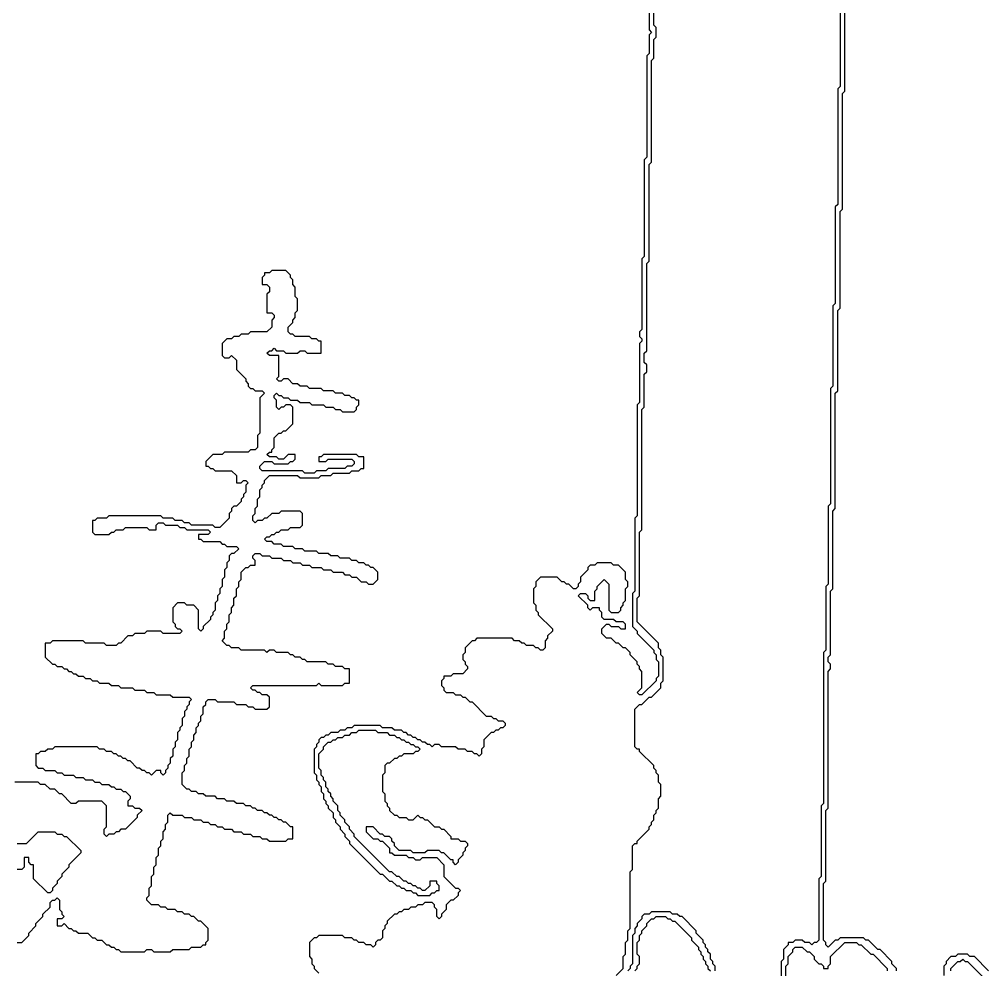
# Model space of a CAD drawing. Header units: metres. Extents: x 0 to 100, y 0 to 129.
# Drawn here: x 85.08 to 95.35, y 26.69 to 36.76 of the extents above; entities that cross this region are included whole.
import ezdxf

# ---------------------------------------------------------------- set-up
doc = ezdxf.new("R2010")
doc.units = ezdxf.units.M

msp = doc.modelspace()

# ---------------------------------------------------------------- linework, layer by layer
for points in [[(93.775, 37.125), (93.775, 36.05), (93.75, 36.025), (93.75, 34.8), (93.725, 34.775), (93.725, 33.75), (93.7, 33.725), (93.7, 32.875), (93.675, 32.85), (93.675, 31.625), (93.65, 31.6), (93.65, 30.775), (93.625, 30.75), (93.625, 30.075), (93.6, 30.05), (93.6, 28.45), (93.575, 28.425), (93.575, 27.675), (93.55, 27.65), (93.55, 27), (93.525, 26.975), (93.5, 26.975), (93.475, 26.95), (93.45, 26.975), (93.4, 26.975), (93.375, 27), (93.3, 27), (93.275, 26.975), (93.225, 26.975), (93.225, 26.95), (93.175, 26.9), (93.175, 26.8), (93.15, 26.775), (93.15, 26.3)], [(94.375, 26.675), (94.375, 26.7), (94.325, 26.75), (94.325, 26.775), (94.2, 26.9), (94.175, 26.9), (94.075, 27), (94.05, 27), (94.025, 27.025), (93.775, 27.025), (93.75, 27), (93.725, 27), (93.65, 26.925), (93.625, 26.95), (93.625, 26.975), (93.6, 27), (93.6, 27.6), (93.625, 27.625), (93.625, 28.375), (93.65, 28.4), (93.65, 29.85), (93.675, 29.875), (93.675, 29.925), (93.65, 29.95), (93.65, 30), (93.675, 30.025), (93.675, 30.7), (93.7, 30.725), (93.7, 31.55), (93.725, 31.575), (93.725, 32.8), (93.75, 32.825), (93.75, 33.675), (93.775, 33.7), (93.775, 34.725), (93.8, 34.75), (93.8, 35.975), (93.825, 36), (93.825, 37.075)], [(91.75, 36.925), (91.75, 36.65), (91.775, 36.625), (91.75, 36.6), (91.75, 36.4), (91.725, 36.375), (91.725, 35.3), (91.7, 35.275), (91.7, 34.25), (91.675, 34.225), (91.675, 33.475), (91.65, 33.45), (91.65, 33.4), (91.675, 33.375), (91.675, 33.35), (91.65, 33.325), (91.65, 32.7), (91.625, 32.675), (91.625, 31.5), (91.6, 31.475), (91.6, 30.7), (91.575, 30.675), (91.575, 30.325), (91.625, 30.275), (91.625, 30.25), (91.8, 30.075), (91.8, 30.05), (91.825, 30.025), (91.825, 29.975), (91.85, 29.95), (91.85, 29.8), (91.825, 29.775), (91.825, 29.75), (91.675, 29.6), (91.65, 29.6), (91.625, 29.625), (91.675, 29.675), (91.675, 29.85), (91.65, 29.875), (91.65, 29.9), (91.625, 29.925), (91.625, 29.95), (91.55, 30.025), (91.55, 30.05), (91.5, 30.1), (91.475, 30.1), (91.425, 30.15), (91.4, 30.15), (91.35, 30.2), (91.3, 30.2), (91.25, 30.25), (91.25, 30.3), (91.3, 30.35), (91.325, 30.35), (91.35, 30.325), (91.425, 30.325), (91.45, 30.3), (91.5, 30.3), (91.5, 30.35), (91.475, 30.375), (91.4, 30.375), (91.375, 30.4), (91.275, 30.4), (91.25, 30.425), (91.25, 30.475), (91.225, 30.5), (91.225, 30.525), (91.15, 30.525), (91.125, 30.5), (91.1, 30.525), (91.1, 30.55), (91, 30.65), (91.025, 30.675), (91.075, 30.675), (91.1, 30.65), (91.1, 30.625), (91.125, 30.6), (91.175, 30.6), (91.175, 30.7), (91.2, 30.725), (91.2, 30.75), (91.275, 30.825), (91.325, 30.775), (91.325, 30.5), (91.35, 30.475), (91.425, 30.475), (91.45, 30.5), (91.45, 30.525), (91.475, 30.55), (91.475, 30.575), (91.5, 30.6), (91.5, 30.725), (91.525, 30.75), (91.525, 30.8), (91.5, 30.825), (91.5, 30.9), (91.425, 30.975), (91.375, 30.975), (91.35, 31), (91.2, 31), (91.175, 30.975), (91.125, 30.975), (91.1, 30.95), (91.1, 30.925), (91.025, 30.85), (91.025, 30.8), (91, 30.775), (91, 30.75), (90.975, 30.725), (90.95, 30.725), (90.9, 30.775), (90.875, 30.775), (90.85, 30.8), (90.825, 30.8), (90.775, 30.85), (90.6, 30.85), (90.55, 30.8), (90.55, 30.75), (90.525, 30.725), (90.525, 30.575), (90.55, 30.55), (90.55, 30.5), (90.575, 30.475), (90.575, 30.45), (90.725, 30.3), (90.725, 30.275), (90.675, 30.225), (90.675, 30.2), (90.65, 30.175), (90.65, 30.1), (90.625, 30.075), (90.6, 30.075), (90.575, 30.1), (90.55, 30.1), (90.525, 30.125), (90.45, 30.125), (90.425, 30.15), (90.4, 30.15), (90.375, 30.175), (90.325, 30.175), (90.3, 30.2), (89.925, 30.2), (89.9, 30.175), (89.875, 30.175), (89.8, 30.1), (89.8, 30.05), (89.775, 30.025), (89.775, 29.975), (89.8, 29.95), (89.8, 29.925), (89.825, 29.9), (89.825, 29.875), (89.775, 29.825), (89.675, 29.825), (89.65, 29.8), (89.575, 29.8), (89.575, 29.775), (89.55, 29.75), (89.55, 29.7), (89.575, 29.675), (89.575, 29.65), (89.6, 29.625), (89.675, 29.625), (89.7, 29.6), (89.75, 29.6), (89.775, 29.575), (89.8, 29.575), (89.85, 29.525), (89.875, 29.525), (90.025, 29.375), (90.075, 29.375), (90.1, 29.35), (90.125, 29.35), (90.15, 29.325), (90.2, 29.325), (90.225, 29.3), (90.225, 29.275), (90.2, 29.25), (90.175, 29.25), (90.15, 29.225), (90.125, 29.225), (90.1, 29.2), (90.075, 29.2), (90, 29.125), (90, 29.05), (89.975, 29.025), (89.975, 28.975), (89.95, 28.95), (89.925, 28.975), (89.9, 28.975), (89.875, 29), (89.825, 29), (89.8, 29.025), (89.725, 29.025), (89.7, 29.05), (89.55, 29.05), (89.525, 29.075), (89.475, 29.075), (89.45, 29.05), (89.425, 29.075), (89.4, 29.075), (89.375, 29.1), (89.35, 29.1), (89.325, 29.125), (89.3, 29.125), (89.275, 29.15), (89.25, 29.15), (89.225, 29.175), (89.2, 29.175), (89.175, 29.2), (89.15, 29.2), (89.125, 29.225), (89.05, 29.225), (89.025, 29.25), (88.925, 29.25), (88.9, 29.275), (88.625, 29.275), (88.6, 29.25), (88.55, 29.25), (88.525, 29.225), (88.475, 29.225), (88.45, 29.2), (88.375, 29.2), (88.35, 29.175), (88.325, 29.175), (88.3, 29.15), (88.275, 29.15), (88.25, 29.125), (88.25, 29.1), (88.225, 29.075), (88.225, 29.05), (88.2, 29.025), (88.2, 28.775), (88.225, 28.75), (88.225, 28.7), (88.25, 28.675), (88.25, 28.65), (88.275, 28.625), (88.275, 28.575), (88.3, 28.55), (88.3, 28.5), (88.325, 28.475), (88.325, 28.45), (88.35, 28.425), (88.35, 28.4), (88.4, 28.35), (88.4, 28.3), (88.425, 28.275), (88.425, 28.25), (88.475, 28.2), (88.475, 28.175), (88.525, 28.125), (88.525, 28.1), (88.575, 28.05), (88.575, 28.025), (88.9, 27.7), (88.925, 27.7), (89, 27.625), (89.025, 27.625), (89.075, 27.575), (89.1, 27.575), (89.125, 27.55), (89.15, 27.55), (89.175, 27.525), (89.225, 27.525), (89.25, 27.5), (89.275, 27.5), (89.3, 27.475), (89.425, 27.475), (89.45, 27.5), (89.475, 27.5), (89.5, 27.525), (89.525, 27.525), (89.525, 27.575), (89.5, 27.6), (89.5, 27.625), (89.425, 27.625), (89.425, 27.575), (89.375, 27.525), (89.35, 27.525), (89.325, 27.55), (89.3, 27.55), (89.275, 27.575), (89.25, 27.575), (89.225, 27.6), (89.2, 27.6), (89.175, 27.625), (89.15, 27.625), (89.1, 27.675), (89.075, 27.675), (89.025, 27.725), (89, 27.725), (88.625, 28.1), (88.625, 28.125), (88.575, 28.175), (88.575, 28.2), (88.525, 28.25), (88.525, 28.275), (88.475, 28.325), (88.475, 28.35), (88.45, 28.375), (88.45, 28.425), (88.4, 28.475), (88.4, 28.5), (88.375, 28.525), (88.375, 28.55), (88.35, 28.575), (88.35, 28.6), (88.325, 28.625), (88.325, 28.675), (88.3, 28.7), (88.3, 28.725), (88.275, 28.75), (88.275, 28.8), (88.25, 28.825), (88.25, 28.975), (88.3, 29.025), (88.3, 29.05), (88.35, 29.1), (88.375, 29.1), (88.4, 29.125), (88.425, 29.125), (88.45, 29.15), (88.5, 29.15), (88.525, 29.175), (88.575, 29.175), (88.6, 29.2), (88.65, 29.2), (88.675, 29.225), (88.85, 29.225), (88.875, 29.2), (88.975, 29.2), (89, 29.175), (89.05, 29.175), (89.075, 29.15), (89.1, 29.15), (89.125, 29.125), (89.15, 29.125), (89.175, 29.1), (89.2, 29.1), (89.225, 29.075), (89.25, 29.075), (89.275, 29.05), (89.3, 29.05), (89.325, 29.025), (89.3, 29), (89.275, 29), (89.25, 28.975), (89.15, 28.975), (89.125, 28.95), (89.1, 28.95), (89.075, 28.925), (89.05, 28.925), (89, 28.875), (88.975, 28.875), (88.95, 28.85), (88.95, 28.775), (88.925, 28.75), (88.925, 28.575), (88.95, 28.55), (88.95, 28.475), (88.975, 28.45), (88.975, 28.425), (89, 28.4), (89, 28.375), (89.05, 28.325), (89.075, 28.325), (89.1, 28.3), (89.175, 28.3), (89.2, 28.275), (89.25, 28.275), (89.3, 28.325), (89.325, 28.3), (89.35, 28.3), (89.375, 28.275), (89.4, 28.275), (89.475, 28.2), (89.525, 28.2), (89.55, 28.175), (89.575, 28.175), (89.65, 28.1), (89.65, 28.075), (89.725, 28.075), (89.75, 28.05), (89.8, 28.05), (89.825, 28.025), (89.825, 28), (89.8, 27.975), (89.8, 27.95), (89.775, 27.925), (89.775, 27.9), (89.725, 27.85), (89.725, 27.825), (89.7, 27.8), (89.675, 27.825), (89.675, 27.85), (89.65, 27.85), (89.575, 27.925), (89.55, 27.925), (89.525, 27.95), (89.4, 27.95), (89.375, 27.925), (89.25, 27.925), (89.225, 27.95), (89.1, 27.95), (89.05, 28), (89.05, 28.025), (89.025, 28.05), (89.025, 28.075), (89, 28.1), (88.95, 28.1), (88.925, 28.125), (88.9, 28.125), (88.825, 28.2), (88.75, 28.2), (88.75, 28.15), (88.825, 28.075), (88.875, 28.075), (88.9, 28.05), (88.925, 28.05), (89, 27.975), (89, 27.925), (89.025, 27.925), (89.05, 27.9), (89.175, 27.9), (89.2, 27.875), (89.25, 27.875), (89.275, 27.85), (89.325, 27.85), (89.35, 27.875), (89.5, 27.875), (89.575, 27.8), (89.575, 27.675), (89.7, 27.55), (89.725, 27.55), (89.75, 27.525), (89.725, 27.5), (89.725, 27.475), (89.675, 27.425), (89.65, 27.425), (89.6, 27.375), (89.6, 27.325), (89.55, 27.275), (89.55, 27.25), (89.525, 27.225), (89.5, 27.25), (89.5, 27.325), (89.475, 27.35), (89.475, 27.375), (89.45, 27.4), (89.375, 27.4), (89.35, 27.375), (89.3, 27.375), (89.275, 27.35), (89.225, 27.35), (89.2, 27.325), (89.15, 27.325), (89.125, 27.3), (89.1, 27.3), (89.075, 27.275), (89.05, 27.275), (88.975, 27.2), (88.975, 27.175), (88.95, 27.15), (88.95, 27.125), (88.925, 27.1), (88.925, 27.025), (88.9, 27), (88.875, 27), (88.85, 26.975), (88.85, 26.95), (88.825, 26.925), (88.8, 26.95), (88.75, 26.95), (88.725, 26.975), (88.675, 26.975), (88.65, 27), (88.625, 27), (88.6, 27.025), (88.525, 27.025), (88.5, 27.05), (88.25, 27.05), (88.225, 27.025), (88.2, 27.025), (88.15, 26.975), (88.15, 26.825), (88.175, 26.8), (88.175, 26.75), (88.2, 26.725), (88.2, 26.7), (88.25, 26.65)], [(91.4, 26.625), (91.475, 26.7), (91.475, 26.825), (91.5, 26.85), (91.5, 26.975), (91.525, 27), (91.525, 27.1), (91.55, 27.125), (91.55, 27.725), (91.575, 27.75), (91.575, 28), (91.6, 28.025), (91.625, 28.025), (91.625, 28.05), (91.75, 28.175), (91.75, 28.2), (91.775, 28.225), (91.775, 28.25), (91.8, 28.275), (91.8, 28.325), (91.825, 28.35), (91.825, 28.375), (91.85, 28.4), (91.85, 28.5), (91.875, 28.525), (91.875, 28.65), (91.85, 28.675), (91.85, 28.75), (91.825, 28.775), (91.825, 28.8), (91.8, 28.825), (91.8, 28.85), (91.65, 29), (91.65, 29.025), (91.625, 29.025), (91.6, 29.05), (91.6, 29.45), (91.65, 29.5), (91.675, 29.5), (91.75, 29.575), (91.775, 29.575), (91.875, 29.675), (91.875, 29.725), (91.9, 29.75), (91.9, 30), (91.875, 30.025), (91.875, 30.075), (91.85, 30.1), (91.85, 30.15), (91.625, 30.375), (91.625, 30.625), (91.65, 30.65), (91.65, 31.325), (91.675, 31.35), (91.675, 32.625), (91.7, 32.65), (91.7, 33), (91.725, 33.025), (91.725, 33.1), (91.7, 33.125), (91.7, 33.225), (91.725, 33.25), (91.725, 34.175), (91.75, 34.2), (91.75, 35.225), (91.775, 35.25), (91.775, 36.325), (91.8, 36.35), (91.8, 36.55), (91.825, 36.575), (91.825, 36.675), (91.8, 36.7), (91.8, 36.875)], [(85.05, 26.975), (85.1, 26.975), (85.175, 27.05), (85.175, 27.075), (85.25, 27.15), (85.25, 27.175), (85.325, 27.25), (85.325, 27.275), (85.4, 27.35), (85.4, 27.4), (85.425, 27.425), (85.45, 27.425), (85.475, 27.45), (85.5, 27.425), (85.5, 27.325), (85.525, 27.3), (85.525, 27.275), (85.55, 27.25), (85.525, 27.225), (85.475, 27.225), (85.475, 27.15), (85.525, 27.15), (85.55, 27.175), (85.6, 27.125), (85.625, 27.125), (85.65, 27.1), (85.675, 27.1), (85.7, 27.075), (85.8, 27.075), (85.85, 27.025), (85.875, 27.025), (85.9, 27), (85.95, 27), (86, 26.95), (86.025, 26.95), (86.05, 26.925), (86.075, 26.925), (86.1, 26.9), (86.125, 26.9), (86.15, 26.875), (86.4, 26.875), (86.425, 26.9), (86.475, 26.9), (86.5, 26.875), (86.675, 26.875), (86.7, 26.9), (86.875, 26.9), (86.9, 26.925), (87, 26.925), (87.025, 26.95), (87.05, 26.95), (87.05, 26.975), (87.075, 27), (87.075, 27.125), (87, 27.2), (86.975, 27.2), (86.925, 27.25), (86.9, 27.25), (86.875, 27.275), (86.825, 27.275), (86.8, 27.3), (86.75, 27.3), (86.725, 27.325), (86.65, 27.325), (86.625, 27.35), (86.575, 27.35), (86.55, 27.375), (86.475, 27.375), (86.425, 27.425), (86.425, 27.45), (86.45, 27.475), (86.45, 27.55), (86.475, 27.575), (86.475, 27.675), (86.5, 27.7), (86.5, 27.775), (86.525, 27.8), (86.525, 27.875), (86.55, 27.9), (86.55, 27.975), (86.575, 28), (86.575, 28.05), (86.6, 28.075), (86.6, 28.15), (86.625, 28.175), (86.625, 28.225), (86.65, 28.25), (86.65, 28.325), (86.675, 28.35), (86.7, 28.325), (86.8, 28.325), (86.825, 28.3), (86.9, 28.3), (86.925, 28.275), (87, 28.275), (87.025, 28.25), (87.075, 28.25), (87.1, 28.225), (87.15, 28.225), (87.175, 28.2), (87.225, 28.2), (87.25, 28.175), (87.325, 28.175), (87.35, 28.15), (87.425, 28.15), (87.45, 28.125), (87.525, 28.125), (87.55, 28.1), (87.625, 28.1), (87.65, 28.075), (87.7, 28.075), (87.725, 28.05), (87.9, 28.05), (87.925, 28.075), (87.975, 28.075), (87.975, 28.2), (87.95, 28.2), (87.9, 28.25), (87.875, 28.25), (87.85, 28.275), (87.825, 28.275), (87.8, 28.3), (87.775, 28.3), (87.75, 28.325), (87.725, 28.325), (87.7, 28.35), (87.675, 28.35), (87.65, 28.375), (87.6, 28.375), (87.575, 28.4), (87.55, 28.4), (87.525, 28.425), (87.475, 28.425), (87.45, 28.45), (87.375, 28.45), (87.35, 28.475), (87.275, 28.475), (87.25, 28.5), (87.175, 28.5), (87.15, 28.525), (87.05, 28.525), (87.025, 28.55), (86.975, 28.55), (86.95, 28.575), (86.9, 28.575), (86.875, 28.6), (86.85, 28.6), (86.8, 28.65), (86.8, 28.775), (86.825, 28.8), (86.825, 28.85), (86.85, 28.875), (86.85, 28.925), (86.875, 28.95), (86.875, 29.025), (86.9, 29.05), (86.9, 29.1), (86.925, 29.125), (86.925, 29.175), (86.95, 29.2), (86.95, 29.25), (86.975, 29.275), (86.975, 29.3), (87, 29.325), (87, 29.375), (87.025, 29.4), (87.025, 29.475), (87.05, 29.5), (87.05, 29.525), (87.075, 29.55), (87.15, 29.55), (87.175, 29.525), (87.35, 29.525), (87.375, 29.5), (87.475, 29.5), (87.5, 29.475), (87.55, 29.475), (87.575, 29.45), (87.7, 29.45), (87.725, 29.475), (87.725, 29.575), (87.7, 29.6), (87.65, 29.6), (87.625, 29.625), (87.6, 29.625), (87.575, 29.65), (87.55, 29.65), (87.525, 29.675), (87.55, 29.7), (88.225, 29.7), (88.25, 29.725), (88.275, 29.7), (88.5, 29.7), (88.525, 29.725), (88.575, 29.725), (88.575, 29.875), (88.525, 29.875), (88.5, 29.9), (88.425, 29.9), (88.4, 29.925), (88.35, 29.925), (88.325, 29.95), (88.125, 29.95), (88.1, 29.975), (88.075, 29.975), (88.05, 30), (88, 30), (87.975, 30.025), (87.95, 30.025), (87.925, 30.05), (87.8, 30.05), (87.775, 30.075), (87.725, 30.075), (87.7, 30.05), (87.675, 30.075), (87.425, 30.075), (87.4, 30.1), (87.325, 30.1), (87.3, 30.125), (87.275, 30.125), (87.225, 30.175), (87.25, 30.2), (87.25, 30.275), (87.275, 30.3), (87.275, 30.35), (87.3, 30.375), (87.3, 30.45), (87.325, 30.475), (87.325, 30.525), (87.35, 30.55), (87.35, 30.625), (87.375, 30.65), (87.375, 30.725), (87.4, 30.75), (87.4, 30.8), (87.425, 30.825), (87.425, 30.9), (87.475, 30.95), (87.5, 30.95), (87.525, 30.975), (87.575, 30.975), (87.575, 31.025), (87.55, 31.05), (87.55, 31.075), (87.575, 31.1), (87.625, 31.1), (87.65, 31.075), (87.725, 31.075), (87.75, 31.05), (87.85, 31.05), (87.875, 31.025), (87.95, 31.025), (87.975, 31), (88.05, 31), (88.075, 30.975), (88.15, 30.975), (88.175, 30.95), (88.275, 30.95), (88.3, 30.925), (88.375, 30.925), (88.4, 30.9), (88.5, 30.9), (88.525, 30.875), (88.575, 30.875), (88.6, 30.85), (88.65, 30.85), (88.7, 30.8), (88.75, 30.8), (88.775, 30.775), (88.825, 30.775), (88.875, 30.825), (88.875, 30.9), (88.825, 30.95), (88.8, 30.95), (88.775, 30.975), (88.75, 30.975), (88.725, 31), (88.675, 31), (88.65, 31.025), (88.6, 31.025), (88.575, 31.05), (88.475, 31.05), (88.45, 31.075), (88.375, 31.075), (88.35, 31.1), (88.25, 31.1), (88.225, 31.125), (88.1, 31.125), (88.075, 31.15), (88, 31.15), (87.975, 31.175), (87.875, 31.175), (87.85, 31.2), (87.775, 31.2), (87.75, 31.225), (87.7, 31.225), (87.675, 31.25), (87.7, 31.275), (87.725, 31.275), (87.75, 31.3), (87.775, 31.3), (87.8, 31.325), (87.825, 31.325), (87.85, 31.35), (87.925, 31.35), (87.95, 31.375), (88.05, 31.375), (88.075, 31.4), (88.075, 31.525), (88.05, 31.55), (87.85, 31.55), (87.825, 31.525), (87.75, 31.525), (87.7, 31.475), (87.675, 31.475), (87.65, 31.45), (87.6, 31.45), (87.575, 31.425), (87.55, 31.45), (87.55, 31.5), (87.575, 31.525), (87.575, 31.575), (87.6, 31.6), (87.6, 31.675), (87.625, 31.7), (87.625, 31.775), (87.65, 31.8), (87.65, 31.825), (87.675, 31.85), (87.675, 31.875), (87.725, 31.925), (88.025, 31.925), (88.05, 31.9), (88.25, 31.9), (88.275, 31.925), (88.375, 31.925), (88.4, 31.95), (88.575, 31.95), (88.6, 31.975), (88.675, 31.975), (88.7, 32), (88.725, 32), (88.725, 32.125), (88.675, 32.125), (88.65, 32.15), (88.3, 32.15), (88.275, 32.125), (88.25, 32.125), (88.25, 32.075), (88.325, 32.075), (88.35, 32.1), (88.6, 32.1), (88.625, 32.075), (88.625, 32.05), (88.6, 32.025), (88.55, 32.025), (88.525, 32), (88.35, 32), (88.325, 31.975), (88.225, 31.975), (88.2, 31.95), (88.1, 31.95), (88.075, 31.975), (87.65, 31.975), (87.625, 32), (87.625, 32.025), (87.675, 32.075), (87.75, 32.075), (87.775, 32.05), (87.925, 32.05), (87.95, 32.075), (87.975, 32.075), (88, 32.1), (88, 32.15), (87.925, 32.15), (87.875, 32.1), (87.825, 32.1), (87.8, 32.125), (87.725, 32.125), (87.7, 32.15), (87.725, 32.175), (87.75, 32.175), (87.75, 32.2), (87.775, 32.225), (87.775, 32.325), (87.825, 32.375), (87.85, 32.375), (87.875, 32.4), (87.9, 32.4), (87.975, 32.475), (87.975, 32.65), (87.95, 32.675), (87.9, 32.675), (87.875, 32.65), (87.85, 32.65), (87.825, 32.625), (87.8, 32.65), (87.8, 32.725), (87.775, 32.75), (87.775, 32.775), (87.8, 32.8), (87.825, 32.775), (87.85, 32.775), (87.875, 32.75), (87.925, 32.75), (87.95, 32.725), (88.025, 32.725), (88.05, 32.7), (88.15, 32.7), (88.175, 32.675), (88.3, 32.675), (88.325, 32.65), (88.4, 32.65), (88.425, 32.625), (88.475, 32.625), (88.5, 32.6), (88.625, 32.6), (88.65, 32.625), (88.65, 32.65), (88.675, 32.675), (88.675, 32.725), (88.65, 32.725), (88.625, 32.75), (88.6, 32.75), (88.575, 32.775), (88.525, 32.775), (88.5, 32.8), (88.425, 32.8), (88.4, 32.825), (88.3, 32.825), (88.275, 32.85), (88.15, 32.85), (88.125, 32.875), (88.05, 32.875), (88.025, 32.9), (87.975, 32.9), (87.925, 32.95), (87.875, 32.95), (87.85, 32.925), (87.825, 32.925), (87.8, 32.95), (87.825, 32.975), (87.825, 33.2), (87.725, 33.2), (87.7, 33.225), (87.725, 33.25), (87.75, 33.25), (87.775, 33.275), (87.8, 33.25), (87.875, 33.25), (87.9, 33.225), (88.025, 33.225), (88.05, 33.25), (88.1, 33.25), (88.125, 33.225), (88.275, 33.225), (88.275, 33.35), (88.25, 33.35), (88.225, 33.375), (88.175, 33.375), (88.15, 33.4), (88, 33.4), (87.975, 33.425), (87.95, 33.425), (87.925, 33.45), (87.925, 33.5), (87.975, 33.55), (87.975, 33.575), (88, 33.6), (88, 33.65), (88.025, 33.675), (88.025, 33.8), (88, 33.825), (88, 33.925), (87.975, 33.95), (87.975, 34), (87.95, 34.025), (87.95, 34.05), (87.9, 34.1), (87.75, 34.1), (87.725, 34.075), (87.675, 34.075), (87.675, 34.05), (87.65, 34.025), (87.65, 33.95), (87.7, 33.95), (87.725, 33.925), (87.725, 33.875), (87.7, 33.85), (87.7, 33.65), (87.75, 33.65), (87.775, 33.625), (87.775, 33.6), (87.75, 33.575), (87.75, 33.5), (87.7, 33.45), (87.525, 33.45), (87.5, 33.425), (87.425, 33.425), (87.4, 33.4), (87.35, 33.4), (87.325, 33.375), (87.275, 33.375), (87.225, 33.325), (87.225, 33.2), (87.25, 33.175), (87.3, 33.175), (87.325, 33.2), (87.375, 33.15), (87.375, 33.05), (87.475, 32.95), (87.475, 32.925), (87.5, 32.9), (87.5, 32.875), (87.525, 32.85), (87.55, 32.85), (87.575, 32.825), (87.65, 32.825), (87.675, 32.8), (87.625, 32.75), (87.625, 32.375), (87.6, 32.35), (87.6, 32.225), (87.575, 32.2), (87.525, 32.2), (87.5, 32.175), (87.25, 32.175), (87.225, 32.15), (87.125, 32.15), (87.05, 32.075), (87.05, 32.025), (87.075, 32.025), (87.1, 32), (87.125, 32), (87.15, 31.975), (87.325, 31.975), (87.375, 31.925), (87.375, 31.85), (87.425, 31.85), (87.45, 31.875), (87.475, 31.875), (87.5, 31.85), (87.475, 31.825), (87.475, 31.75), (87.45, 31.725), (87.45, 31.7), (87.425, 31.675), (87.425, 31.65), (87.375, 31.6), (87.35, 31.6), (87.325, 31.575), (87.325, 31.55), (87.3, 31.525), (87.3, 31.475), (87.2, 31.375), (87.15, 31.375), (87.125, 31.4), (86.9, 31.4), (86.875, 31.425), (86.825, 31.425), (86.8, 31.45), (86.725, 31.45), (86.7, 31.475), (86.6, 31.475), (86.575, 31.5), (86.025, 31.5), (86, 31.475), (85.9, 31.475), (85.875, 31.45), (85.85, 31.45), (85.85, 31.325), (85.875, 31.3), (86.025, 31.3), (86.05, 31.325), (86.075, 31.325), (86.1, 31.35), (86.175, 31.35), (86.2, 31.375), (86.425, 31.375), (86.45, 31.35), (86.525, 31.35), (86.525, 31.4), (86.55, 31.425), (86.6, 31.425), (86.625, 31.4), (86.75, 31.4), (86.775, 31.375), (86.825, 31.375), (86.85, 31.35), (87.075, 31.35), (87.1, 31.325), (87.075, 31.3), (86.975, 31.3), (86.975, 31.25), (87, 31.25), (87.025, 31.225), (87.2, 31.225), (87.225, 31.2), (87.25, 31.2), (87.275, 31.175), (87.375, 31.175), (87.4, 31.15), (87.35, 31.1), (87.325, 31.1), (87.3, 31.075), (87.3, 31.025), (87.275, 31), (87.275, 30.95), (87.25, 30.925), (87.25, 30.85), (87.225, 30.825), (87.225, 30.75), (87.2, 30.725), (87.2, 30.675), (87.175, 30.65), (87.175, 30.6), (87.15, 30.575), (87.15, 30.5), (87.125, 30.475), (87.125, 30.45), (87.1, 30.425), (87.1, 30.4), (87.025, 30.325), (87.025, 30.3), (87, 30.275), (86.975, 30.3), (86.975, 30.5), (86.925, 30.55), (86.85, 30.55), (86.825, 30.575), (86.75, 30.575), (86.7, 30.525), (86.7, 30.375), (86.725, 30.35), (86.725, 30.325), (86.75, 30.3), (86.775, 30.3), (86.8, 30.275), (86.775, 30.25), (86.6, 30.25), (86.575, 30.275), (86.425, 30.275), (86.4, 30.25), (86.3, 30.25), (86.275, 30.225), (86.225, 30.225), (86.15, 30.15), (86.125, 30.15), (86.1, 30.125), (86, 30.125), (85.975, 30.15), (85.775, 30.15), (85.75, 30.175), (85.425, 30.175), (85.4, 30.15), (85.35, 30.15), (85.35, 30), (85.425, 29.925), (85.45, 29.925), (85.475, 29.9), (85.525, 29.9), (85.55, 29.875), (85.575, 29.875), (85.6, 29.85), (85.625, 29.85), (85.65, 29.825), (85.675, 29.825), (85.7, 29.8), (85.75, 29.8), (85.775, 29.775), (85.825, 29.775), (85.85, 29.75), (85.9, 29.75), (85.925, 29.725), (86.025, 29.725), (86.05, 29.7), (86.125, 29.7), (86.15, 29.675), (86.275, 29.675), (86.3, 29.65), (86.4, 29.65), (86.425, 29.625), (86.5, 29.625), (86.525, 29.6), (86.675, 29.6), (86.7, 29.575), (86.875, 29.575), (86.9, 29.55), (86.875, 29.525), (86.875, 29.5), (86.85, 29.475), (86.85, 29.45), (86.825, 29.425), (86.825, 29.375), (86.8, 29.35), (86.8, 29.275), (86.775, 29.25), (86.775, 29.225), (86.75, 29.2), (86.75, 29.125), (86.725, 29.1), (86.725, 29.05), (86.7, 29.025), (86.7, 28.95), (86.675, 28.925), (86.675, 28.875), (86.65, 28.85), (86.65, 28.825), (86.625, 28.8), (86.625, 28.775), (86.6, 28.75), (86.575, 28.775), (86.575, 28.8), (86.525, 28.8), (86.475, 28.75), (86.45, 28.775), (86.425, 28.775), (86.4, 28.8), (86.375, 28.8), (86.35, 28.825), (86.325, 28.825), (86.25, 28.9), (86.225, 28.9), (86.2, 28.925), (86.175, 28.925), (86.15, 28.95), (86.125, 28.95), (86.1, 28.975), (86.075, 28.975), (86.05, 29), (86, 29), (85.975, 29.025), (85.925, 29.025), (85.9, 29.05), (85.45, 29.05), (85.425, 29.025), (85.375, 29.025), (85.35, 29), (85.3, 29), (85.275, 28.975), (85.25, 28.975), (85.25, 28.85), (85.275, 28.825), (85.325, 28.825), (85.35, 28.8), (85.45, 28.8), (85.475, 28.775), (85.525, 28.775), (85.55, 28.75), (85.65, 28.75), (85.675, 28.725), (85.75, 28.725), (85.775, 28.7), (85.85, 28.7), (85.875, 28.675), (85.925, 28.675), (85.95, 28.65), (86.025, 28.65), (86.05, 28.625), (86.075, 28.625), (86.1, 28.6), (86.15, 28.6), (86.175, 28.575), (86.2, 28.575), (86.25, 28.525), (86.25, 28.5), (86.225, 28.475), (86.225, 28.425), (86.275, 28.425), (86.3, 28.4), (86.35, 28.4), (86.375, 28.375), (86.325, 28.325), (86.325, 28.3), (86.2, 28.175), (86.15, 28.175), (86.125, 28.15), (86.1, 28.15), (86.075, 28.125), (86.025, 28.125), (86, 28.1), (85.975, 28.125), (85.975, 28.175), (86, 28.2), (86, 28.425), (85.95, 28.475), (85.7, 28.475), (85.675, 28.45), (85.625, 28.45), (85.525, 28.55), (85.5, 28.55), (85.45, 28.6), (85.4, 28.6), (85.35, 28.65), (85.3, 28.65), (85.275, 28.675), (85.025, 28.675)], [(85.05, 28.025), (85.15, 28.025), (85.275, 28.15), (85.45, 28.15), (85.475, 28.125), (85.525, 28.125), (85.55, 28.1), (85.575, 28.1), (85.725, 27.95), (85.725, 27.925), (85.6, 27.8), (85.6, 27.775), (85.525, 27.7), (85.525, 27.675), (85.475, 27.625), (85.475, 27.6), (85.425, 27.55), (85.425, 27.525), (85.4, 27.5), (85.375, 27.5), (85.225, 27.65), (85.225, 27.8), (85.2, 27.8), (85.175, 27.825), (85.175, 27.875), (85.125, 27.875), (85.125, 27.775), (85.1, 27.75), (85.05, 27.75)], [(92.45, 26.675), (92.45, 26.725), (92.425, 26.75), (92.425, 26.775), (92.4, 26.8), (92.4, 26.85), (92.375, 26.875), (92.375, 26.9), (92.35, 26.925), (92.35, 26.95), (92.325, 26.975), (92.325, 27), (92.25, 27.075), (92.25, 27.1), (92.1, 27.25), (92.075, 27.25), (92.05, 27.275), (92, 27.275), (91.975, 27.3), (91.775, 27.3), (91.75, 27.275), (91.7, 27.275), (91.675, 27.25), (91.675, 27.225), (91.625, 27.175), (91.625, 27.15), (91.6, 27.125), (91.6, 27.075), (91.575, 27.05), (91.575, 26.75), (91.55, 26.725), (91.55, 26.7), (91.525, 26.675)], [(91.6, 26.675), (91.625, 26.7), (91.625, 26.725), (91.65, 26.75), (91.65, 26.825), (91.625, 26.85), (91.625, 26.975), (91.65, 27), (91.65, 27.05), (91.675, 27.075), (91.675, 27.1), (91.725, 27.15), (91.725, 27.175), (91.775, 27.225), (91.8, 27.225), (91.825, 27.25), (91.925, 27.25), (91.95, 27.225), (91.975, 27.225), (92, 27.2), (92.025, 27.2), (92.2, 27.025), (92.2, 27), (92.275, 26.925), (92.275, 26.9), (92.3, 26.875), (92.3, 26.85), (92.325, 26.825), (92.325, 26.8), (92.35, 26.775), (92.35, 26.75), (92.375, 26.725), (92.375, 26.7), (92.4, 26.675)], [(93.2, 26.35), (93.2, 26.725), (93.225, 26.75), (93.225, 26.825), (93.275, 26.875), (93.275, 26.9), (93.3, 26.925), (93.375, 26.925), (93.425, 26.875), (93.45, 26.875), (93.5, 26.825), (93.5, 26.8), (93.55, 26.75), (93.575, 26.75), (93.6, 26.725), (93.6, 26.7), (93.65, 26.7), (93.65, 26.725), (93.675, 26.75), (93.675, 26.825), (93.825, 26.975), (93.95, 26.975), (93.975, 26.95), (94, 26.95), (94.1, 26.85), (94.125, 26.85), (94.275, 26.7), (94.275, 26.675)], [(95.35, 26.675), (95.2, 26.825), (95.15, 26.825), (95.125, 26.85), (95.025, 26.85), (95, 26.825), (94.95, 26.825), (94.9, 26.775), (94.9, 26.75), (94.875, 26.725), (94.875, 26.625)], [(94.95, 26.675), (94.95, 26.7), (95.025, 26.775), (95.05, 26.775), (95.075, 26.8), (95.1, 26.775), (95.125, 26.775), (95.3, 26.6)]]:
    msp.add_lwpolyline(points)

doc.saveas('drawing.dxf')
